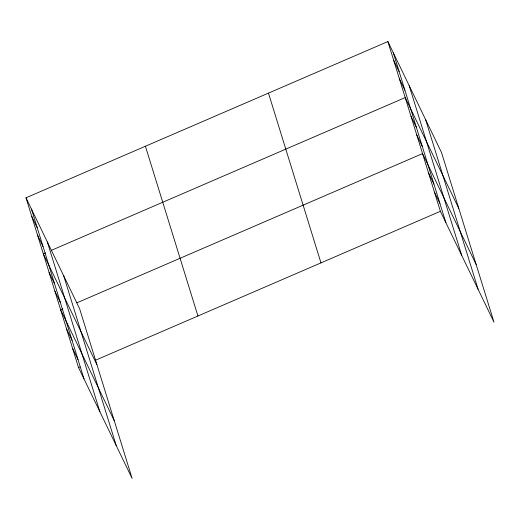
<?xml version="1.0" encoding="UTF-8"?>
<svg xmlns="http://www.w3.org/2000/svg" width="520" height="520" viewBox="0 0 520 520"><rect width="100%" height="100%" fill="white"/><g stroke="black" fill="none" stroke-linecap="round" stroke-linejoin="round"><path stroke-width="0.78" d="M26 197.802L79.606 308.685L132.119 478.439L78.514 367.556L26 197.802L387.881 41.561L441.487 152.445L494 322.199L440.394 211.315L387.881 41.561M45.539 252.863L43.329 253.819L96.934 364.702M51.441 250.315L405.21 97.578L458.816 208.468M62.875 308.88L60.658 309.836L114.263 420.719M76.876 302.835L422.539 153.602L476.144 264.485M78.514 367.556L79.989 366.918M95.472 360.237L440.394 211.315M393.66 60.236L399.12 71.539M399.432 78.91L404.898 90.207M410.988 116.252L416.449 127.556M416.767 134.927L422.227 146.231M428.493 172.835L433.953 184.139M434.447 192.075L439.907 203.379M31.779 216.476L37.239 227.773M37.551 235.144L43.017 246.447M49.108 272.493L54.568 283.79M54.886 291.168L60.346 302.464M66.612 329.075L72.079 340.379M72.566 348.316L78.026 359.619M425.601 119.587L478.114 289.334M409.227 85.728L461.747 255.476M393.341 52.864L445.861 222.619M268.463 93.119L320.976 262.873M145.418 146.244L197.938 315.998M63.72 275.821L116.233 445.575M47.352 241.963L99.866 411.716M31.466 209.099L83.98 378.853"/></g></svg>
